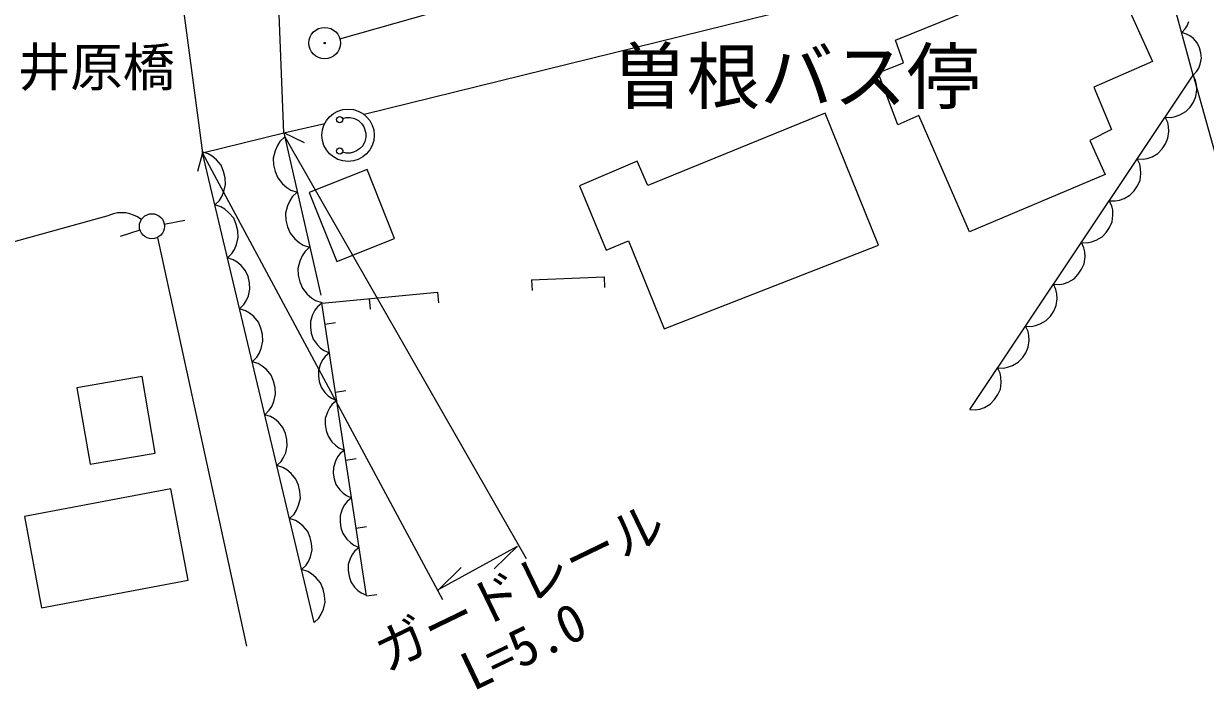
# Model space of a CAD drawing. Units: millimetres, scale not verified. Extents: x 40000 to 680000, y 20000 to 380000.
# Drawn here: x 156370 to 212797, y 254659 to 286446 of the extents above; entities that cross this region are included whole.
import ezdxf
from ezdxf.enums import TextEntityAlignment as Align

# ---------------------------------------------------------------- set-up
doc = ezdxf.new("R2010")
doc.units = ezdxf.units.MM
doc.header["$LTSCALE"] = 1000
doc.linetypes.add('CHAIN', pattern=[18.5, 12, -1.5, 3.5, -1.5])
for name, color, linetype, lineweight in [('M-BGD', 7, 'Continuous', 25), ('M-BMK', 2, 'CHAIN', 13), ('M-BMK-SRVR', 3, 'Continuous', 25), ('M-STR-HTXT', 7, 'Continuous', 13), ('M-STR-STR1', 1, 'Continuous', 25)]:
    doc.layers.add(name, color=color, linetype=linetype, lineweight=lineweight)
doc.styles.add('ＭＳ ゴシック', font='')
doc.styles.get('ＭＳ ゴシック').set_extended_font_data('MS Gothic')

msp = doc.modelspace()

# ---------------------------------------------------------------- linework, layer by layer
at = {"layer": 'M-BGD'}
for p, q in [((207843, 290792), (172628, 282105)), ((212221, 283992), (210553, 290084)), ((198007, 285653), (207973, 289745)), ((207973, 289745), (210265, 284637)), ((211667, 286017), (211836, 286194)), ((211836, 286194), (211924, 286349)), ((211924, 286349), (212001, 286544)), ((198386, 284582), (198007, 285653)), ((211903, 285951), (211667, 286017)), ((212057, 285863), (211903, 285951)), ((212223, 285734), (212057, 285863)), ((212411, 285525), (212223, 285734)), ((212518, 285293), (212411, 285525)), ((212585, 285050), (212518, 285293)), ((212611, 284795), (212585, 285050)), ((197181, 284105), (198386, 284582)), ((210265, 284637), (207478, 283407)), ((212479, 284324), (212556, 284519)), ((212556, 284519), (212611, 284795)), ((198110, 281620), (197181, 284105)), ((201543, 268015), (212221, 283992)), ((212332, 283725), (212212, 283978)), ((212221, 283992), (212391, 284169)), ((212391, 284169), (212479, 284324)), ((207478, 283407), (208307, 281399)), ((212371, 283525), (212332, 283725)), ((212344, 282966), (212385, 283286)), ((212385, 283286), (212371, 283525)), ((212224, 282700), (212344, 282966)), ((194645, 282165), (186173, 278713)), ((197189, 275868), (194645, 282165)), ((211584, 282089), (211864, 282248)), ((211864, 282248), (212064, 282461)), ((212064, 282461), (212224, 282700)), ((168792, 281235), (170754, 281680)), ((171613, 281916), (171763, 281966)), ((171763, 281966), (171963, 281966)), ((171963, 281966), (172163, 281916)), ((172163, 281916), (172363, 281816)), ((172363, 281816), (172513, 281666)), ((172513, 281666), (172613, 281516)), ((199123, 282059), (198110, 281620)), ((201533, 276512), (199123, 282059)), ((210998, 281730), (210879, 281983)), ((210879, 281983), (211158, 281969)), ((211038, 281530), (210998, 281730)), ((211158, 281969), (211358, 282009)), ((211358, 282009), (211584, 282089)), ((164905, 280281), (168792, 281235)), ((168837, 281036), (168609, 280819)), ((168792, 281235), (170557, 273489)), ((172613, 281516), (172713, 281216)), ((172713, 281016), (172663, 280816)), ((172713, 281216), (172713, 281016)), ((208307, 281399), (207278, 280872)), ((211011, 280971), (211051, 281290)), ((211051, 281290), (211038, 281530)), ((168487, 280625), (168376, 280379)), ((168609, 280819), (168487, 280625)), ((172413, 280466), (172263, 280366)), ((172563, 280616), (172413, 280466)), ((172663, 280816), (172563, 280616)), ((207278, 280872), (208010, 279248)), ((210531, 280253), (210730, 280465)), ((210730, 280465), (210890, 280705)), ((210890, 280705), (211011, 280971)), ((165184, 280230), (164895, 280322)), ((170248, 257851), (164905, 280281)), ((165372, 280115), (165184, 280230)), ((165572, 279949), (165372, 280115)), ((165796, 279681), (165572, 279949)), ((168376, 280379), (168288, 280028)), ((168288, 280028), (168306, 279700)), ((171763, 280266), (171613, 280316)), ((171963, 280266), (171763, 280266)), ((172113, 280316), (171963, 280266)), ((172263, 280366), (172113, 280316)), ((209665, 279734), (209545, 279987)), ((209545, 279987), (209825, 279974)), ((209825, 279974), (210024, 280014)), ((210024, 280014), (210251, 280093)), ((210251, 280093), (210531, 280253)), ((165919, 279390), (165796, 279681)), ((165991, 279086), (165919, 279390)), ((168306, 279700), (168377, 279384)), ((168377, 279384), (168501, 279079)), ((172773, 279484), (170011, 278386)), ((174082, 276193), (172773, 279484)), ((185671, 279874), (182910, 278695)), ((186173, 278713), (185671, 279874)), ((209704, 279535), (209665, 279734)), ((209717, 279295), (209704, 279535)), ((165934, 278431), (166013, 278771)), ((166013, 278771), (165991, 279086)), ((168501, 279079), (168730, 278798)), ((168730, 278798), (168935, 278623)), ((208010, 279248), (201533, 276512)), ((209557, 278709), (209677, 278976)), ((209677, 278976), (209717, 279295)), ((165715, 278005), (165830, 278193)), ((165830, 278193), (165934, 278431)), ((168935, 278623), (169128, 278500)), ((169128, 278500), (169427, 278401)), ((169427, 278401), (169199, 278184)), ((170011, 278386), (171321, 275094)), ((182910, 278695), (184191, 275632)), ((208917, 278098), (209197, 278257)), ((209197, 278257), (209397, 278470)), ((209397, 278470), (209557, 278709)), ((165498, 277793), (165715, 278005)), ((165787, 277701), (165498, 277793)), ((165975, 277586), (165787, 277701)), ((168965, 277744), (168878, 277393)), ((169076, 277991), (168965, 277744)), ((169199, 278184), (169076, 277991)), ((208331, 277739), (208211, 277992)), ((208211, 277992), (208491, 277978)), ((208371, 277539), (208331, 277739)), ((208491, 277978), (208691, 278018)), ((208691, 278018), (208917, 278098)), ((150810, 274646), (160463, 277299)), ((166175, 277419), (165975, 277586)), ((166399, 277152), (166175, 277419)), ((166522, 276861), (166399, 277152)), ((168878, 277393), (168896, 277065)), ((168896, 277065), (168967, 276749)), ((208343, 276980), (208384, 277300)), ((208384, 277300), (208371, 277539)), ((161924, 276590), (160971, 276287)), ((163086, 276879), (164070, 277058)), ((166594, 276557), (166522, 276861)), ((166616, 276242), (166594, 276557)), ((168967, 276749), (169090, 276444)), ((208063, 276475), (208223, 276714)), ((208223, 276714), (208343, 276980)), ((162759, 276233), (167012, 256725)), ((166536, 275902), (166616, 276242)), ((169090, 276444), (169319, 276164)), ((169319, 276164), (169525, 275988)), ((169525, 275988), (169718, 275866)), ((171321, 275094), (174082, 276193)), ((184191, 275632), (185258, 276071)), ((185258, 276071), (186953, 271866)), ((206997, 275744), (206878, 275997)), ((206878, 275997), (207157, 275983)), ((207157, 275983), (207357, 276023)), ((207357, 276023), (207584, 276102)), ((207584, 276102), (207863, 276262)), ((207863, 276262), (208063, 276475)), ((166100, 275263), (166317, 275475)), ((166317, 275475), (166433, 275663)), ((166433, 275663), (166536, 275902)), ((169789, 275549), (169666, 275356)), ((169718, 275866), (170017, 275766)), ((170017, 275766), (169789, 275549)), ((186953, 271866), (197189, 275868)), ((207037, 275544), (206997, 275744)), ((207050, 275304), (207037, 275544)), ((166378, 275175), (166100, 275263)), ((166559, 275064), (166378, 275175)), ((166751, 274905), (166559, 275064)), ((166967, 274647), (166751, 274905)), ((169555, 275110), (169468, 274758)), ((169666, 275356), (169555, 275110)), ((206890, 274719), (207010, 274985)), ((207010, 274985), (207050, 275304)), ((167085, 274367), (166967, 274647)), ((167154, 274075), (167085, 274367)), ((169468, 274758), (169486, 274430)), ((169486, 274430), (169557, 274114)), ((180623, 274207), (184082, 274354)), ((184082, 274354), (184104, 273854)), ((206250, 274107), (206530, 274266)), ((206530, 274266), (206730, 274479)), ((206730, 274479), (206890, 274719)), ((167099, 273445), (167175, 273772)), ((167175, 273772), (167154, 274075)), ((169557, 274114), (169680, 273810)), ((169680, 273810), (169909, 273529)), ((180623, 274207), (180644, 273707)), ((205664, 273748), (205544, 274001)), ((205544, 274001), (205824, 273988)), ((205703, 273549), (205664, 273748)), ((205824, 273988), (206024, 274027)), ((206024, 274027), (206250, 274107)), ((166888, 273035), (166999, 273216)), ((166999, 273216), (167099, 273445)), ((169909, 273529), (170114, 273353)), ((170114, 273353), (170308, 273231)), ((170308, 273231), (170607, 273132)), ((170613, 273103), (176133, 273618)), ((172866, 273313), (172912, 272815)), ((176133, 273618), (176180, 273120)), ((205676, 272989), (205717, 273309)), ((205717, 273309), (205703, 273549)), ((166680, 272831), (166888, 273035)), ((166969, 272740), (166680, 272831)), ((167156, 272624), (166969, 272740)), ((167356, 272458), (167156, 272624)), ((170164, 272548), (170065, 272242)), ((170277, 272760), (170164, 272548)), ((170398, 272924), (170277, 272760)), ((170613, 273103), (170398, 272924)), ((172748, 259118), (170613, 273103)), ((205396, 272484), (205556, 272723)), ((205556, 272723), (205676, 272989)), ((167580, 272191), (167356, 272458)), ((167703, 271899), (167580, 272191)), ((170065, 272242), (170061, 271950)), ((170767, 272095), (171261, 272170)), ((204330, 271753), (204211, 272006)), ((204211, 272006), (204490, 271992)), ((204490, 271992), (204690, 272032)), ((204690, 272032), (204916, 272112)), ((204916, 272112), (205196, 272271)), ((205196, 272271), (205396, 272484)), ((167776, 271596), (167703, 271899)), ((167797, 271280), (167776, 271596)), ((170061, 271950), (170104, 271665)), ((170104, 271665), (170195, 271388)), ((204370, 271553), (204330, 271753)), ((204383, 271314), (204370, 271553)), ((167614, 270702), (167718, 270941)), ((167718, 270941), (167797, 271280)), ((170195, 271388), (170381, 271125)), ((170381, 271125), (170552, 270957)), ((170552, 270957), (170716, 270836)), ((204222, 270728), (204343, 270994)), ((204343, 270994), (204383, 271314)), ((167282, 270302), (167499, 270514)), ((167571, 270211), (167282, 270302)), ((167499, 270514), (167614, 270702)), ((170653, 270402), (170545, 270199)), ((170769, 270559), (170653, 270402)), ((170716, 270836), (170975, 270730)), ((170975, 270730), (170769, 270559)), ((203863, 270276), (204062, 270489)), ((204062, 270489), (204222, 270728)), ((167759, 270095), (167571, 270211)), ((167959, 269929), (167759, 270095)), ((168183, 269662), (167959, 269929)), ((170450, 269905), (170446, 269625)), ((170545, 270199), (170450, 269905)), ((202997, 269758), (202877, 270011)), ((202877, 270011), (203157, 269997)), ((203036, 269558), (202997, 269758)), ((203157, 269997), (203356, 270037)), ((203356, 270037), (203583, 270116)), ((203583, 270116), (203863, 270276)), ((162022, 269598), (158916, 269064)), ((162650, 265941), (162022, 269598)), ((168306, 269370), (168183, 269662)), ((168378, 269067), (168306, 269370)), ((170446, 269625), (170488, 269353)), ((170488, 269353), (170575, 269087)), ((203009, 268999), (203049, 269318)), ((203049, 269318), (203036, 269558)), ((158916, 269064), (159543, 265407)), ((168320, 268411), (168400, 268751)), ((168400, 268751), (168378, 269067)), ((170575, 269087), (170753, 268835)), ((170753, 268835), (170917, 268674)), ((170917, 268674), (171074, 268558)), ((171262, 268851), (171757, 268926)), ((202729, 268493), (202889, 268733)), ((202889, 268733), (203009, 268999)), ((168101, 267985), (168217, 268173)), ((168217, 268173), (168320, 268411)), ((170986, 268114), (170873, 267902)), ((171107, 268278), (170986, 268114)), ((171074, 268558), (171322, 268456)), ((171322, 268456), (171107, 268278)), ((201823, 268002), (202023, 268041)), ((202023, 268041), (202249, 268121)), ((202249, 268121), (202529, 268280)), ((202529, 268280), (202729, 268493)), ((167884, 267773), (168101, 267985)), ((168162, 267685), (167884, 267773)), ((168343, 267574), (168162, 267685)), ((168535, 267414), (168343, 267574)), ((170774, 267596), (170770, 267304)), ((170873, 267902), (170774, 267596)), ((201543, 268015), (201823, 268002)), ((168751, 267157), (168535, 267414)), ((168869, 266877), (168751, 267157)), ((170770, 267304), (170813, 267019)), ((170813, 267019), (170904, 266742)), ((168938, 266585), (168869, 266877)), ((168959, 266281), (168938, 266585)), ((170904, 266742), (171090, 266479)), ((171090, 266479), (171262, 266311)), ((159543, 265407), (162650, 265941)), ((168783, 265726), (168883, 265955)), ((168883, 265955), (168959, 266281)), ((171262, 266311), (171426, 266190)), ((171478, 265913), (171362, 265755)), ((171426, 266190), (171685, 266084)), ((171685, 266084), (171478, 265913)), ((168464, 265341), (168672, 265545)), ((168753, 265250), (168464, 265341)), ((168672, 265545), (168783, 265726)), ((168941, 265134), (168753, 265250)), ((171159, 265259), (171155, 264979)), ((171254, 265553), (171159, 265259)), ((171362, 265755), (171254, 265553)), ((171757, 265607), (172252, 265682)), ((169141, 264968), (168941, 265134)), ((169365, 264700), (169141, 264968)), ((169488, 264409), (169365, 264700)), ((171155, 264979), (171197, 264706)), ((171197, 264706), (171284, 264441)), ((163403, 264232), (156405, 262914)), ((164224, 259873), (163403, 264232)), ((169560, 264105), (169488, 264409)), ((169582, 263790), (169560, 264105)), ((171284, 264441), (171462, 264189)), ((171462, 264189), (171626, 264027)), ((169502, 263450), (169582, 263790)), ((171626, 264027), (171783, 263912)), ((171816, 263632), (171695, 263467)), ((171783, 263912), (172032, 263810)), ((172032, 263810), (171816, 263632)), ((169066, 262812), (169283, 263024)), ((169283, 263024), (169399, 263212)), ((169399, 263212), (169502, 263450)), ((171582, 263256), (171483, 262950)), ((171695, 263467), (171582, 263256)), ((156405, 262914), (157226, 258555)), ((169344, 262724), (169066, 262812)), ((169525, 262613), (169344, 262724)), ((169717, 262453), (169525, 262613)), ((169932, 262196), (169717, 262453)), ((171483, 262950), (171479, 262658)), ((171479, 262658), (171523, 262373)), ((172253, 262362), (172747, 262438)), ((170051, 261916), (169932, 262196)), ((170120, 261624), (170051, 261916)), ((171523, 262373), (171614, 262095)), ((171614, 262095), (171799, 261832)), ((171799, 261832), (171971, 261664)), ((170065, 260994), (170141, 261320)), ((170141, 261320), (170120, 261624)), ((171971, 261664), (172135, 261544)), ((172187, 261266), (172072, 261109)), ((172135, 261544), (172394, 261438)), ((172394, 261438), (172187, 261266)), ((169854, 260584), (169965, 260764)), ((169965, 260764), (170065, 260994)), ((171963, 260907), (171868, 260613)), ((172072, 261109), (171963, 260907)), ((169645, 260380), (169854, 260584)), ((169935, 260288), (169645, 260380)), ((170122, 260173), (169935, 260288)), ((170322, 260007), (170122, 260173)), ((171868, 260613), (171864, 260333)), ((171864, 260333), (171906, 260060)), ((157226, 258555), (164224, 259873)), ((170546, 259739), (170322, 260007)), ((170669, 259448), (170546, 259739)), ((171906, 260060), (171993, 259794)), ((171993, 259794), (172171, 259542)), ((170742, 259144), (170669, 259448)), ((170763, 258829), (170742, 259144)), ((172171, 259542), (172335, 259381)), ((172335, 259381), (172493, 259266)), ((172493, 259266), (172741, 259164)), ((172748, 259118), (173242, 259194)), ((170580, 258251), (170684, 258489)), ((170684, 258489), (170763, 258829)), ((170248, 257851), (170465, 258063)), ((170465, 258063), (170580, 258251))]:
    msp.add_line(p, q, dxfattribs=at)
for centre, radius in [((171863, 281116), 1250), ((171463, 281866), 150), ((171463, 280366), 150), ((162496, 276772), 600)]:
    msp.add_circle(centre, radius, dxfattribs=at)
msp.add_arc((161052, 275909), 1510, 52.5499, 112.9917, dxfattribs=at)
at = {"layer": 'M-BMK'}
msp.add_line((171466, 285724), (208784, 296301), dxfattribs=at)
at = {"layer": 'M-BMK-SRVR'}
for radius in [750, 30]:
    msp.add_circle((170744, 285519), radius, dxfattribs=at)
at = {"layer": 'M-STR-HTXT'}
for p, q in [((212221, 283992), (216814, 267409)), ((168837, 281036), (180360, 260904)), ((176394, 258941), (164905, 280281)), ((176142, 259411), (179949, 261496)), ((179949, 261496), (178835, 260407)), ((176150, 259386), (177258, 260481))]:
    msp.add_line(p, q, dxfattribs=at)
at = {"layer": 'M-STR-STR1'}
for p, q in [((168792, 281235), (168416, 290662)), ((163670, 289564), (164905, 280281)), ((164905, 280281), (168792, 281235)), ((169786, 280755), (168792, 281235)), ((169786, 280755), (168792, 281235)), ((164905, 280281), (164673, 279380)), ((164905, 280281), (164673, 279380))]:
    msp.add_line(p, q, dxfattribs=at)

# ---------------------------------------------------------------- texts
at = {"layer": 'M-BGD', "style": 'ＭＳ ゴシック'}
msp.add_text('曽根バス停', height=2566, dxfattribs=at).set_placement((184535, 281881), align=Align.BOTTOM_LEFT)
at = {"layer": 'M-STR-HTXT', "style": 'ＭＳ ゴシック'}
for s, rotation, p in [('ガードレール', 25.8, (173918, 254977)), ('L=5.0', 25.6, (178057, 254056))]:
    msp.add_text(s, height=1833, rotation=rotation, dxfattribs=at).set_placement(p, align=Align.BOTTOM_LEFT)
at = {"layer": 'M-STR-STR1', "style": 'ＭＳ ゴシック'}
msp.add_text('向井原橋', height=1833, dxfattribs=at).set_placement((153597, 282910), align=Align.BOTTOM_LEFT)

doc.saveas('drawing.dxf')
